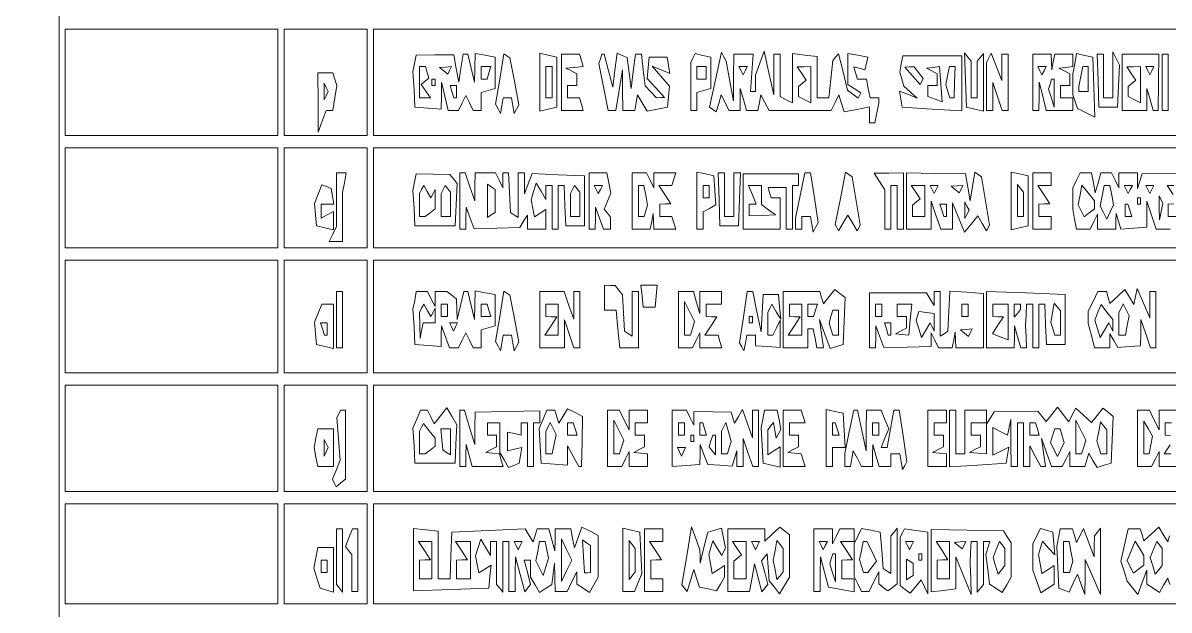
# Paper-space layout 'AN-22-DGE-077' of a CAD drawing. Header units: metres. Extents: x 12 to 191, y -57 to 204.
# Drawn here: x 119.13 to 151.83, y -25.67 to -8.92 of the extents above; entities that cross this region are included whole.
import ezdxf

# ---------------------------------------------------------------- set-up
doc = ezdxf.new("R2010")
doc.units = ezdxf.units.M
doc.layers.add('DGE_CONTORNOS', color=7, linetype='Continuous', lineweight=0)
doc.layers.add('DGE_DATOS', color=7, linetype='Continuous', lineweight=0)

# ---------------------------------------------------------------- blocks, each defined once
blk = doc.blocks.new('LP_REF_DGE_MT_077')
at = {"layer": 'DGE_CONTORNOS'}
for points in [[(191.267, 90.597), (191.267, -2.324), (189.861, -2.324), (188.455, -2.324), (188.452, -2.013), (188.449, -1.701), (188.333, -2.013), (188.216, -2.324), (154.189, -2.324), (120.162, -2.324), (120.162, -29.675), (120.162, -57.026), (74.239, -57.026), (28.315, -57.026), (28.315, 63.246), (28.315, 183.518), (109.791, 183.518), (191.267, 183.518)], [(126.403, -10.61), (126.403, -12.124), (123.371, -12.124), (120.338, -12.124), (120.338, -10.61), (120.338, -9.095), (123.371, -9.095), (126.403, -9.095)], [(128.952, -10.61), (128.952, -12.124), (127.765, -12.124), (126.579, -12.124), (126.579, -10.61), (126.579, -9.095), (127.765, -9.095), (128.952, -9.095)], [(188.279, -10.61), (188.279, -12.124), (158.703, -12.124), (129.128, -12.124), (129.128, -10.61), (129.128, -9.095), (158.703, -9.095), (188.279, -9.095)], [(130.302, -10.075), (130.257, -10.312), (130.286, -10.817), (130.314, -11.322), (130.688, -11.348), (131.061, -11.374), (131.067, -10.992), (131.073, -10.61), (131.168, -11.011), (131.264, -11.412), (131.409, -11.412), (131.553, -11.412), (131.659, -11.198), (131.764, -10.984), (131.87, -11.198), (131.975, -11.412), (132.089, -11.412), (132.204, -11.412), (132.204, -11.157), (132.204, -10.902), (132.402, -10.845), (132.599, -10.788), (132.599, -10.342), (132.599, -9.897), (132.314, -9.841), (132.028, -9.785), (132.022, -10.198), (132.016, -10.61), (131.921, -10.209), (131.825, -9.808), (131.757, -9.808), (131.688, -9.808), (131.626, -10.206), (131.564, -10.604), (131.493, -10.215), (131.422, -9.826), (130.884, -9.832), (130.347, -9.837)], [(132.732, -10.517), (132.615, -11.235), (132.685, -11.368), (132.755, -11.501), (132.794, -11.278), (132.834, -11.055), (132.951, -11.055), (133.068, -11.055), (133.107, -11.278), (133.147, -11.501), (133.213, -11.375), (133.28, -11.249), (133.149, -10.58), (133.017, -9.912), (132.933, -9.855), (132.849, -9.798)], [(133.874, -10.61), (133.874, -11.435), (134.115, -11.379), (134.357, -11.322), (134.357, -10.61), (134.357, -9.897), (134.115, -9.841), (133.874, -9.784)], [(134.489, -10.61), (134.489, -11.412), (134.802, -11.412), (135.115, -11.412), (135.06, -11.233), (135.006, -11.055), (134.835, -11.055), (134.665, -11.055), (134.665, -10.877), (134.665, -10.699), (134.797, -10.699), (134.928, -10.699), (134.928, -10.534), (134.928, -10.369), (134.775, -10.287), (134.621, -10.206), (134.868, -10.185), (135.115, -10.164), (135.06, -9.986), (135.006, -9.808), (134.747, -9.808), (134.489, -9.808)], [(135.602, -9.942), (135.562, -10.075), (135.694, -10.743), (135.826, -11.412), (135.936, -11.412), (136.046, -11.412), (136.137, -10.832), (136.229, -10.253), (136.238, -10.832), (136.247, -11.412), (136.415, -11.412), (136.584, -11.412), (136.621, -11.189), (136.658, -10.966), (136.798, -11.201), (136.938, -11.436), (137.229, -11.379), (137.52, -11.322), (137.548, -11.022), (137.576, -10.722), (137.329, -10.434), (137.082, -10.146), (137.332, -10.252), (137.582, -10.358), (137.544, -10.128), (137.507, -9.897), (137.251, -9.897), (136.996, -9.897), (136.968, -10.197), (136.939, -10.498), (137.186, -10.769), (137.433, -11.041), (137.318, -11.048), (137.202, -11.055), (137.042, -10.882), (136.882, -10.708), (136.827, -10.258), (136.771, -9.808), (136.686, -9.808), (136.602, -9.808), (136.54, -10.298), (136.477, -10.788), (136.424, -10.343), (136.371, -9.899), (136.224, -9.842), (136.077, -9.784), (136.017, -10.268), (135.958, -10.751), (135.836, -10.28), (135.714, -9.808), (135.678, -9.808), (135.642, -9.808)], [(138.243, -9.919), (138.18, -10.046), (138.18, -10.729), (138.18, -11.412), (138.268, -11.412), (138.356, -11.412), (138.356, -11.157), (138.356, -10.902), (138.554, -10.845), (138.752, -10.788), (138.752, -10.342), (138.752, -9.897), (138.529, -9.844), (138.306, -9.792)], [(138.889, -10.539), (138.715, -11.322), (138.81, -11.389), (138.904, -11.455), (138.978, -11.212), (139.052, -10.969), (139.161, -11.19), (139.27, -11.412), (139.429, -11.412), (139.587, -11.412), (139.589, -11.1), (139.592, -10.788), (139.682, -11.1), (139.771, -11.412), (139.935, -11.412), (140.099, -11.412), (140.14, -11.189), (140.18, -10.966), (140.296, -11.189), (140.413, -11.412), (141.301, -11.412), (142.188, -11.412), (142.297, -11.19), (142.407, -10.969), (142.48, -11.211), (142.554, -11.453), (142.916, -11.383), (143.278, -11.313), (143.278, -11.541), (143.278, -11.768), (143.357, -11.768), (143.435, -11.768), (143.489, -11.486), (143.542, -11.204), (143.542, -11.13), (143.542, -11.055), (143.419, -11.055), (143.297, -11.055), (143.246, -10.788), (143.196, -10.521), (143.066, -10.521), (142.937, -10.521), (142.883, -10.343), (142.829, -10.165), (142.987, -10.209), (143.146, -10.253), (143.19, -10.075), (143.234, -9.897), (142.949, -9.841), (142.663, -9.785), (142.663, -10.23), (142.663, -10.675), (142.845, -10.792), (143.028, -10.91), (142.99, -10.987), (142.952, -11.064), (142.804, -10.949), (142.656, -10.834), (142.524, -10.315), (142.392, -9.796), (142.314, -9.893), (142.237, -9.99), (142.179, -10.523), (142.122, -11.055), (141.953, -11.055), (141.784, -11.055), (141.784, -10.466), (141.784, -9.878), (141.432, -9.836), (141.081, -9.794), (141.081, -10.497), (141.081, -11.2), (140.905, -11.107), (140.729, -11.014), (140.729, -10.411), (140.729, -9.808), (140.641, -9.808), (140.554, -9.808), (140.55, -10.387), (140.547, -10.966), (140.412, -10.342), (140.278, -9.719), (140.152, -10.065), (140.026, -10.411), (140.026, -10.644), (140.026, -10.877), (139.954, -10.877), (139.881, -10.877), (139.92, -10.342), (139.958, -9.808), (139.685, -9.808), (139.411, -9.808), (139.404, -10.476), (139.398, -11.144), (139.294, -10.578), (139.191, -10.012), (139.127, -9.883), (139.062, -9.755)], [(146.019, -10.548), (146.047, -11.322), (146.289, -11.379), (146.53, -11.435), (146.53, -10.611), (146.53, -9.787), (146.442, -9.897), (146.354, -10.007), (146.354, -10.531), (146.354, -11.055), (146.267, -11.055), (146.179, -11.055), (146.179, -10.531), (146.179, -10.007), (146.085, -9.89), (145.992, -9.773)], [(146.683, -9.915), (146.618, -10.046), (146.618, -10.729), (146.618, -11.412), (146.706, -11.412), (146.794, -11.412), (146.794, -11.016), (146.794, -10.62), (146.931, -11.016), (147.068, -11.412), (147.15, -11.412), (147.233, -11.412), (147.233, -10.61), (147.233, -9.808), (147.145, -9.808), (147.058, -9.808), (147.058, -10.184), (147.058, -10.56), (146.902, -10.172), (146.747, -9.784)], [(147.936, -10.61), (147.936, -11.412), (148.024, -11.412), (148.112, -11.412), (148.118, -11.011), (148.124, -10.61), (148.22, -11.011), (148.315, -11.412), (148.697, -11.412), (149.079, -11.412), (149.079, -11.233), (149.079, -11.055), (148.903, -11.055), (148.728, -11.055), (148.728, -10.877), (148.728, -10.699), (148.859, -10.699), (148.991, -10.699), (148.991, -10.534), (148.991, -10.369), (148.837, -10.287), (148.684, -10.206), (148.881, -10.185), (149.079, -10.164), (149.079, -9.986), (149.079, -9.808), (148.823, -9.808), (148.566, -9.808), (148.522, -10.031), (148.478, -10.253), (148.471, -10.031), (148.464, -9.808), (148.2, -9.808), (147.936, -9.808)], [(149.134, -10.08), (149.079, -10.372), (149.08, -10.669), (149.082, -10.966), (149.146, -11.161), (149.211, -11.357), (149.458, -11.479), (149.704, -11.602), (149.677, -10.749), (149.65, -9.897), (149.42, -9.843), (149.189, -9.789)], [(149.799, -10.565), (149.826, -11.322), (150.09, -11.322), (150.354, -11.322), (150.382, -10.721), (150.41, -10.119), (150.316, -9.928), (150.222, -9.737), (150.222, -10.396), (150.222, -11.055), (150.09, -11.055), (149.958, -11.055), (149.958, -10.432), (149.958, -9.808), (149.865, -9.808), (149.772, -9.808)], [(150.485, -10.61), (150.485, -11.412), (150.837, -11.412), (151.189, -11.412), (151.191, -11.1), (151.194, -10.788), (151.283, -11.1), (151.373, -11.412), (151.445, -11.412), (151.518, -11.412), (151.526, -10.61), (151.534, -9.808), (151.01, -9.808), (150.485, -9.808)], [(151.628, -10.61), (151.628, -11.412), (151.716, -11.412), (151.804, -11.412), (151.804, -10.61), (151.804, -9.808), (151.716, -9.808), (151.628, -9.808)], [(144.186, -10.089), (144.142, -10.325), (144.202, -10.525), (144.263, -10.724), (144.452, -10.894), (144.641, -11.063), (144.39, -10.962), (144.14, -10.861), (144.178, -11.092), (144.215, -11.322), (145.065, -11.373), (145.915, -11.424), (145.915, -10.638), (145.915, -9.852), (145.073, -9.852), (144.231, -9.852)], [(127.548, -11.189), (127.551, -12.035), (127.668, -11.723), (127.785, -11.412), (127.879, -11.412), (127.973, -11.412), (128.029, -11.057), (128.084, -10.702), (128.029, -10.522), (127.975, -10.342), (127.76, -10.342), (127.545, -10.342)], [(130.661, -10.327), (130.711, -10.49), (130.6, -10.581), (130.49, -10.672), (130.622, -10.861), (130.754, -11.05), (130.6, -11.052), (130.446, -11.055), (130.446, -10.61), (130.446, -10.164), (130.529, -10.164), (130.611, -10.164)], [(131.301, -10.272), (131.248, -10.38), (131.133, -10.286), (131.017, -10.192), (131.186, -10.178), (131.354, -10.164)], [(132.423, -10.342), (132.369, -10.521), (132.286, -10.521), (132.204, -10.521), (132.204, -10.342), (132.204, -10.164), (132.341, -10.164), (132.478, -10.164)], [(134.225, -10.61), (134.225, -11.055), (134.137, -11.055), (134.049, -11.055), (134.049, -10.61), (134.049, -10.164), (134.137, -10.164), (134.225, -10.164)], [(138.62, -10.342), (138.62, -10.521), (138.488, -10.521), (138.356, -10.521), (138.356, -10.342), (138.356, -10.164), (138.488, -10.164), (138.62, -10.164)], [(139.733, -10.283), (139.675, -10.402), (139.616, -10.283), (139.557, -10.164), (139.675, -10.164), (139.792, -10.164)], [(141.608, -10.682), (141.608, -11.2), (141.432, -11.107), (141.257, -11.014), (141.257, -10.871), (141.257, -10.729), (141.367, -10.638), (141.476, -10.548), (141.345, -10.359), (141.213, -10.17), (141.41, -10.167), (141.608, -10.164)], [(144.682, -10.336), (144.811, -10.501), (144.77, -10.585), (144.728, -10.67), (144.509, -10.423), (144.289, -10.177), (144.421, -10.173), (144.553, -10.17)], [(145.316, -10.667), (145.353, -11.17), (145.15, -11.092), (144.948, -11.014), (144.948, -10.856), (144.948, -10.699), (145.08, -10.699), (145.212, -10.699), (145.212, -10.534), (145.212, -10.369), (145.058, -10.287), (144.904, -10.206), (145.092, -10.185), (145.28, -10.164)], [(145.708, -10.61), (145.695, -11.055), (145.635, -11.055), (145.574, -11.055), (145.517, -10.869), (145.46, -10.682), (145.509, -10.423), (145.558, -10.164), (145.639, -10.164), (145.721, -10.164)], [(148.259, -10.283), (148.2, -10.402), (148.142, -10.283), (148.083, -10.164), (148.2, -10.164), (148.317, -10.164)], [(149.519, -10.521), (149.519, -10.877), (149.387, -10.877), (149.255, -10.877), (149.255, -10.803), (149.255, -10.728), (149.308, -10.446), (149.362, -10.164), (149.44, -10.164), (149.519, -10.164)], [(151.013, -10.682), (151.013, -11.2), (150.837, -11.107), (150.661, -11.014), (150.661, -10.871), (150.661, -10.729), (150.771, -10.638), (150.881, -10.548), (150.749, -10.359), (150.617, -10.17), (150.815, -10.167), (151.013, -10.164)], [(151.335, -10.283), (151.276, -10.402), (151.218, -10.283), (151.159, -10.164), (151.276, -10.164), (151.394, -10.164)], [(127.78, -10.996), (127.721, -11.115), (127.721, -10.877), (127.721, -10.639), (127.78, -10.758), (127.838, -10.877)], [(130.885, -10.61), (130.885, -10.699), (130.841, -10.699), (130.797, -10.699), (130.797, -10.61), (130.797, -10.521), (130.841, -10.521), (130.885, -10.521)], [(131.501, -10.877), (131.501, -11.055), (131.462, -11.055), (131.423, -11.055), (131.369, -10.877), (131.314, -10.699), (131.408, -10.699), (131.501, -10.699)], [(148.55, -10.922), (148.549, -11.322), (148.468, -11.064), (148.388, -10.805), (148.431, -10.663), (148.474, -10.521), (148.513, -10.521), (148.552, -10.521)], [(126.403, -13.906), (126.403, -15.332), (123.371, -15.332), (120.338, -15.332), (120.338, -13.906), (120.338, -12.481), (123.371, -12.481), (126.403, -12.481)], [(128.952, -13.906), (128.952, -15.332), (127.765, -15.332), (126.579, -15.332), (126.579, -13.906), (126.579, -12.481), (127.765, -12.481), (128.952, -12.481)], [(188.279, -13.906), (188.279, -15.332), (158.703, -15.332), (129.128, -15.332), (129.128, -13.906), (129.128, -12.481), (158.703, -12.481), (188.279, -12.481)], [(128.073, -13.96), (128.073, -14.726), (127.967, -14.94), (127.862, -15.153), (128.055, -15.153), (128.249, -15.153), (128.249, -14.455), (128.249, -13.757), (128.302, -13.475), (128.355, -13.193), (128.214, -13.193), (128.073, -13.193)], [(130.302, -13.46), (130.257, -13.698), (130.286, -14.203), (130.314, -14.708), (130.885, -14.708), (131.457, -14.708), (131.485, -14.103), (131.514, -13.498), (131.411, -13.369), (131.308, -13.24), (130.827, -13.231), (130.347, -13.222)], [(131.589, -13.995), (131.589, -14.797), (131.676, -14.797), (131.764, -14.797), (131.767, -14.485), (131.77, -14.173), (131.885, -14.482), (132.001, -14.79), (132.652, -14.771), (133.302, -14.751), (133.412, -14.574), (133.522, -14.397), (133.522, -14.597), (133.522, -14.797), (133.786, -14.797), (134.049, -14.797), (134.049, -14.518), (134.049, -14.238), (133.884, -14.345), (133.719, -14.451), (133.673, -14.207), (133.626, -13.963), (133.699, -13.723), (133.772, -13.484), (133.911, -13.717), (134.049, -13.95), (134.049, -13.75), (134.049, -13.55), (134.137, -13.55), (134.225, -13.55), (134.225, -14.173), (134.225, -14.797), (134.313, -14.797), (134.401, -14.797), (134.401, -14.173), (134.401, -13.55), (134.483, -13.55), (134.566, -13.55), (134.593, -14.129), (134.621, -14.708), (134.884, -14.708), (135.148, -14.708), (135.148, -13.995), (135.148, -13.282), (134.401, -13.248), (133.654, -13.213), (133.544, -13.505), (133.434, -13.796), (133.434, -13.495), (133.434, -13.193), (133.346, -13.193), (133.258, -13.193), (133.258, -13.832), (133.258, -14.47), (133.149, -14.397), (133.039, -14.324), (133.011, -13.759), (132.984, -13.193), (132.901, -13.193), (132.819, -13.193), (132.819, -13.407), (132.819, -13.621), (132.714, -13.407), (132.608, -13.193), (132.318, -13.193), (132.028, -13.193), (132.023, -13.594), (132.019, -13.995), (131.881, -13.594), (131.743, -13.193), (131.666, -13.193), (131.589, -13.193)], [(135.28, -13.995), (135.28, -14.797), (135.368, -14.797), (135.456, -14.797), (135.459, -14.485), (135.461, -14.173), (135.578, -14.485), (135.695, -14.797), (135.795, -14.797), (135.895, -14.797), (135.895, -14.629), (135.895, -14.462), (135.803, -14.346), (135.711, -14.231), (135.805, -14.002), (135.898, -13.773), (135.843, -13.483), (135.789, -13.193), (135.534, -13.193), (135.28, -13.193)], [(136.51, -13.995), (136.51, -14.797), (136.767, -14.797), (137.023, -14.797), (137.068, -14.574), (137.112, -14.352), (137.119, -14.574), (137.126, -14.797), (137.439, -14.797), (137.751, -14.797), (137.697, -14.619), (137.643, -14.441), (137.472, -14.441), (137.302, -14.441), (137.302, -14.262), (137.302, -14.084), (137.455, -14.079), (137.609, -14.073), (137.439, -13.811), (137.268, -13.55), (137.455, -13.55), (137.643, -13.55), (137.697, -13.372), (137.751, -13.193), (137.439, -13.193), (137.126, -13.193), (137.126, -13.407), (137.126, -13.621), (137.02, -13.407), (136.915, -13.193), (136.713, -13.193), (136.51, -13.193)], [(138.356, -13.983), (138.356, -14.797), (138.444, -14.797), (138.532, -14.797), (138.532, -14.551), (138.532, -14.304), (138.715, -14.207), (138.897, -14.11), (138.869, -13.696), (138.84, -13.282), (138.598, -13.226), (138.356, -13.17)], [(138.988, -13.951), (139.015, -14.708), (139.279, -14.708), (139.543, -14.708), (139.57, -13.951), (139.597, -13.193), (139.504, -13.193), (139.411, -13.193), (139.411, -13.817), (139.411, -14.441), (139.279, -14.441), (139.147, -14.441), (139.147, -13.817), (139.147, -13.193), (139.054, -13.193), (138.961, -13.193)], [(139.675, -14.011), (139.675, -14.797), (140.202, -14.797), (140.729, -14.797), (140.729, -14.352), (140.729, -13.906), (140.603, -13.906), (140.476, -13.906), (140.431, -13.758), (140.385, -13.609), (140.645, -13.609), (140.905, -13.609), (140.905, -14.203), (140.905, -14.797), (140.993, -14.797), (141.081, -14.797), (141.081, -14.173), (141.081, -13.55), (141.169, -13.55), (141.257, -13.55), (141.257, -13.387), (141.257, -13.224), (140.466, -13.224), (139.675, -13.224)], [(141.302, -13.839), (141.169, -14.484), (141.169, -14.641), (141.169, -14.797), (141.257, -14.797), (141.345, -14.797), (141.345, -14.619), (141.345, -14.441), (141.469, -14.441), (141.594, -14.441), (141.633, -14.663), (141.672, -14.886), (141.742, -14.754), (141.812, -14.621), (141.707, -13.907), (141.601, -13.193), (141.518, -13.193), (141.435, -13.193)], [(142.451, -13.921), (142.304, -14.663), (142.35, -14.756), (142.395, -14.848), (142.529, -14.622), (142.663, -14.397), (142.797, -14.622), (142.931, -14.848), (142.973, -14.762), (143.015, -14.677), (142.898, -13.99), (142.781, -13.303), (142.689, -13.241), (142.597, -13.179)], [(143.564, -13.441), (143.718, -13.678), (143.718, -14.238), (143.718, -14.797), (143.806, -14.797), (143.893, -14.797), (143.893, -14.173), (143.893, -13.55), (143.981, -13.55), (144.069, -13.55), (144.069, -14.173), (144.069, -14.797), (144.157, -14.797), (144.245, -14.797), (144.245, -13.995), (144.245, -13.193), (143.828, -13.199), (143.41, -13.205)], [(144.333, -13.996), (144.333, -14.797), (144.684, -14.797), (145.036, -14.797), (145.036, -14.401), (145.036, -14.005), (145.173, -14.401), (145.31, -14.797), (145.48, -14.797), (145.651, -14.797), (145.651, -14.421), (145.651, -14.045), (145.821, -14.465), (145.991, -14.886), (146.18, -14.653), (146.368, -14.42), (146.495, -14.634), (146.622, -14.848), (146.665, -14.762), (146.707, -14.677), (146.589, -13.99), (146.472, -13.303), (146.377, -13.238), (146.281, -13.174), (146.218, -13.582), (146.154, -13.989), (146.084, -13.606), (146.014, -13.223), (145.173, -13.209), (144.333, -13.196)], [(147.321, -13.995), (147.321, -14.821), (147.563, -14.764), (147.805, -14.708), (147.805, -13.995), (147.805, -13.282), (147.563, -13.226), (147.321, -13.17)], [(147.936, -13.995), (147.936, -14.797), (148.2, -14.797), (148.464, -14.797), (148.464, -14.619), (148.464, -14.441), (148.288, -14.441), (148.112, -14.441), (148.112, -14.262), (148.112, -14.084), (148.266, -14.079), (148.42, -14.073), (148.249, -13.811), (148.079, -13.55), (148.271, -13.55), (148.464, -13.55), (148.464, -13.372), (148.464, -13.193), (148.2, -13.193), (147.936, -13.193)], [(127.552, -13.801), (127.443, -14.067), (127.473, -14.388), (127.503, -14.708), (127.744, -14.764), (127.985, -14.821), (127.985, -14.558), (127.985, -14.296), (127.809, -14.389), (127.633, -14.482), (127.633, -14.283), (127.633, -14.084), (127.816, -14.084), (128, -14.084), (127.963, -13.862), (127.926, -13.639), (127.794, -13.587), (127.661, -13.534)], [(130.828, -13.786), (130.885, -13.669), (130.885, -13.946), (130.885, -14.224), (130.746, -14.332), (130.607, -14.441), (130.527, -14.441), (130.446, -14.441), (130.446, -14.114), (130.446, -13.787), (130.504, -13.67), (130.562, -13.553), (130.666, -13.728), (130.77, -13.903)], [(131.325, -14.095), (131.325, -14.441), (131.193, -14.441), (131.061, -14.441), (131.061, -14.114), (131.061, -13.787), (131.117, -13.673), (131.174, -13.559), (131.249, -13.654), (131.325, -13.749)], [(132.599, -13.995), (132.599, -14.322), (132.489, -14.396), (132.38, -14.47), (132.38, -13.995), (132.38, -13.52), (132.489, -13.594), (132.599, -13.669)], [(135.016, -14.095), (135.016, -14.441), (134.884, -14.441), (134.753, -14.441), (134.753, -14.114), (134.753, -13.787), (134.809, -13.673), (134.865, -13.559), (134.941, -13.654), (135.016, -13.749)], [(135.602, -13.669), (135.544, -13.787), (135.485, -13.669), (135.426, -13.55), (135.544, -13.55), (135.661, -13.55)], [(136.897, -13.833), (136.951, -14.116), (136.901, -14.279), (136.852, -14.441), (136.769, -14.441), (136.686, -14.441), (136.686, -13.995), (136.686, -13.55), (136.765, -13.55), (136.843, -13.55)], [(138.708, -13.728), (138.708, -13.906), (138.62, -13.906), (138.532, -13.906), (138.532, -13.728), (138.532, -13.55), (138.62, -13.55), (138.708, -13.55)], [(140.202, -13.823), (140.202, -14.096), (140.4, -14.245), (140.597, -14.395), (140.224, -14.407), (139.85, -14.418), (139.85, -14.251), (139.85, -14.084), (139.949, -14.084), (140.048, -14.084), (139.938, -13.817), (139.829, -13.55), (140.015, -13.55), (140.202, -13.55)], [(144.86, -13.995), (144.86, -14.441), (144.684, -14.441), (144.509, -14.441), (144.509, -14.277), (144.509, -14.114), (144.619, -14.024), (144.728, -13.933), (144.597, -13.744), (144.465, -13.555), (144.662, -13.552), (144.86, -13.55)], [(145.183, -13.669), (145.124, -13.787), (145.065, -13.669), (145.007, -13.55), (145.124, -13.55), (145.241, -13.55)], [(145.891, -13.657), (145.838, -13.765), (145.723, -13.671), (145.607, -13.578), (145.776, -13.564), (145.944, -13.55)], [(147.673, -14.095), (147.673, -14.441), (147.585, -14.441), (147.497, -14.441), (147.497, -13.985), (147.497, -13.529), (147.585, -13.639), (147.673, -13.749)], [(149.694, -14.108), (149.694, -14.224), (149.548, -14.338), (149.401, -14.452), (149.316, -14.28), (149.232, -14.108), (149.285, -13.825), (149.339, -13.542), (149.517, -13.767), (149.694, -13.992)], [(150.192, -13.829), (150.245, -14.108), (150.145, -14.31), (150.046, -14.512), (149.955, -14.328), (149.864, -14.144), (149.921, -13.847), (149.977, -13.55), (150.058, -13.55), (150.139, -13.55)], [(150.72, -13.669), (150.661, -13.787), (150.603, -13.669), (150.544, -13.55), (150.661, -13.55), (150.778, -13.55)], [(151.335, -13.669), (151.276, -13.787), (151.218, -13.669), (151.159, -13.55), (151.276, -13.55), (151.394, -13.55)], [(146.061, -14.381), (146.003, -14.5), (146.003, -14.262), (146.003, -14.025), (146.061, -14.144), (146.12, -14.262)], [(151.013, -13.995), (151.013, -14.084), (150.969, -14.084), (150.925, -14.084), (150.925, -13.995), (150.925, -13.906), (150.969, -13.906), (151.013, -13.906)], [(151.6, -14.296), (151.554, -14.53), (151.547, -14.188), (151.54, -13.847), (151.593, -13.954), (151.646, -14.062)], [(145.476, -14.262), (145.476, -14.441), (145.437, -14.441), (145.398, -14.441), (145.344, -14.262), (145.289, -14.084), (145.382, -14.084), (145.476, -14.084)], [(150.705, -14.262), (150.759, -14.441), (150.666, -14.441), (150.573, -14.441), (150.573, -14.262), (150.573, -14.084), (150.612, -14.084), (150.651, -14.084)], [(126.403, -17.292), (126.403, -18.895), (123.371, -18.895), (120.338, -18.895), (120.338, -17.292), (120.338, -15.688), (123.371, -15.688), (126.403, -15.688)], [(128.952, -17.292), (128.952, -18.895), (127.765, -18.895), (126.579, -18.895), (126.579, -17.292), (126.579, -15.688), (127.765, -15.688), (128.952, -15.688)], [(188.279, -17.292), (188.279, -18.895), (158.703, -18.895), (129.128, -18.895), (129.128, -17.292), (129.128, -15.688), (158.703, -15.688), (188.279, -15.688)], [(128.073, -17.381), (128.073, -18.182), (128.161, -18.182), (128.249, -18.182), (128.249, -17.381), (128.249, -16.579), (128.161, -16.579), (128.073, -16.579)], [(130.305, -16.831), (130.257, -17.083), (130.286, -17.588), (130.314, -18.093), (130.688, -18.119), (131.061, -18.145), (131.064, -17.852), (131.067, -17.559), (131.184, -17.871), (131.3, -18.182), (131.427, -18.182), (131.553, -18.182), (131.659, -17.969), (131.764, -17.755), (131.87, -17.969), (131.975, -18.182), (132.089, -18.182), (132.204, -18.182), (132.204, -17.928), (132.204, -17.673), (132.402, -17.616), (132.599, -17.559), (132.599, -17.113), (132.599, -16.668), (132.314, -16.612), (132.028, -16.556), (132.022, -16.968), (132.016, -17.381), (131.921, -16.98), (131.825, -16.579), (131.764, -16.579), (131.703, -16.579), (131.608, -16.98), (131.513, -17.381), (131.507, -17.088), (131.501, -16.795), (131.362, -16.687), (131.223, -16.579), (131.054, -16.579), (130.885, -16.579), (130.885, -16.793), (130.885, -17.006), (130.78, -16.793), (130.674, -16.579), (130.513, -16.579), (130.352, -16.579)], [(132.732, -17.288), (132.615, -18.006), (132.685, -18.139), (132.755, -18.272), (132.794, -18.049), (132.834, -17.826), (132.951, -17.826), (133.068, -17.826), (133.107, -18.049), (133.147, -18.272), (133.213, -18.146), (133.28, -18.019), (133.149, -17.351), (133.017, -16.683), (132.933, -16.626), (132.849, -16.569)], [(133.874, -17.381), (133.874, -18.182), (134.225, -18.182), (134.577, -18.182), (134.577, -17.786), (134.577, -17.39), (134.714, -17.786), (134.85, -18.182), (134.933, -18.182), (135.016, -18.182), (135.016, -17.381), (135.016, -16.579), (134.928, -16.579), (134.841, -16.579), (134.841, -16.975), (134.841, -17.371), (134.704, -16.975), (134.567, -16.579), (134.22, -16.579), (133.874, -16.579)], [(135.719, -16.757), (135.719, -17.113), (135.884, -17.113), (136.049, -17.113), (136.102, -17.648), (136.155, -18.182), (136.42, -18.182), (136.686, -18.182), (136.686, -17.381), (136.686, -16.579), (136.598, -16.579), (136.51, -16.579), (136.51, -17.217), (136.51, -17.856), (136.401, -17.783), (136.291, -17.71), (136.261, -17.189), (136.231, -16.669), (136.129, -16.538), (136.027, -16.406), (135.873, -16.403), (135.719, -16.401)], [(136.791, -16.712), (136.821, -17.024), (136.994, -17.024), (137.167, -17.024), (137.197, -16.712), (137.227, -16.401), (136.994, -16.401), (136.761, -16.401)], [(137.829, -17.381), (137.829, -18.182), (138.031, -18.182), (138.233, -18.182), (138.339, -17.969), (138.444, -17.755), (138.444, -17.969), (138.444, -18.182), (138.757, -18.182), (139.07, -18.182), (139.015, -18.004), (138.961, -17.826), (138.774, -17.826), (138.586, -17.826), (138.757, -17.564), (138.928, -17.303), (138.774, -17.297), (138.62, -17.292), (138.62, -17.113), (138.62, -16.935), (138.84, -16.935), (139.059, -16.935), (139.059, -16.757), (139.059, -16.579), (138.752, -16.579), (138.444, -16.579), (138.441, -16.891), (138.439, -17.202), (138.349, -16.891), (138.26, -16.579), (138.044, -16.579), (137.829, -16.579)], [(139.682, -17.309), (139.575, -18.039), (139.637, -18.155), (139.699, -18.272), (139.738, -18.049), (139.777, -17.826), (139.902, -17.826), (140.026, -17.826), (140.026, -17.975), (140.026, -18.124), (140.378, -18.152), (140.729, -18.18), (140.729, -17.789), (140.729, -17.398), (140.624, -17.612), (140.518, -17.826), (140.448, -17.826), (140.378, -17.826), (140.378, -17.499), (140.378, -17.173), (140.436, -17.056), (140.493, -16.938), (140.621, -17.154), (140.75, -17.369), (140.716, -17.019), (140.683, -16.668), (140.464, -16.668), (140.246, -16.668), (140.216, -17.201), (140.186, -17.733), (140.066, -17.156), (139.947, -16.579), (139.869, -16.579), (139.79, -16.579)], [(140.817, -17.381), (140.817, -18.182), (141.169, -18.182), (141.52, -18.182), (141.52, -17.915), (141.52, -17.648), (141.599, -17.648), (141.677, -17.648), (141.728, -17.915), (141.779, -18.182), (141.875, -18.182), (141.972, -18.182), (141.914, -17.782), (141.856, -17.381), (142.004, -17.792), (142.153, -18.203), (142.342, -18.148), (142.531, -18.093), (142.558, -17.424), (142.586, -16.754), (142.437, -16.638), (142.288, -16.523), (142.128, -16.725), (141.968, -16.928), (141.915, -16.753), (141.862, -16.579), (141.339, -16.579), (140.817, -16.579)], [(143.278, -17.399), (143.278, -18.182), (143.366, -18.182), (143.454, -18.182), (143.457, -17.871), (143.46, -17.559), (143.575, -17.868), (143.691, -18.177), (144.364, -18.163), (145.036, -18.149), (145.036, -17.952), (145.036, -17.755), (145.142, -17.969), (145.247, -18.182), (145.442, -18.182), (145.637, -18.182), (145.681, -17.96), (145.725, -17.737), (145.732, -17.96), (145.739, -18.182), (146.135, -18.182), (146.53, -18.182), (146.53, -17.408), (146.53, -16.634), (146.053, -16.602), (145.575, -16.571), (145.547, -17.14), (145.519, -17.71), (145.41, -17.783), (145.3, -17.856), (145.3, -17.217), (145.3, -16.579), (145.212, -16.579), (145.124, -16.579), (145.124, -16.779), (145.124, -16.979), (145.014, -16.797), (144.904, -16.616), (144.091, -16.616), (143.278, -16.615)], [(146.618, -17.378), (146.618, -18.182), (147.014, -18.182), (147.409, -18.182), (147.412, -17.871), (147.414, -17.559), (147.504, -17.871), (147.594, -18.182), (147.676, -18.182), (147.759, -18.182), (147.746, -17.871), (147.733, -17.559), (147.747, -17.247), (147.761, -16.935), (147.849, -16.935), (147.936, -16.935), (147.936, -17.559), (147.936, -18.182), (148.024, -18.182), (148.112, -18.182), (148.112, -17.559), (148.112, -16.935), (148.195, -16.935), (148.277, -16.935), (148.304, -17.514), (148.332, -18.093), (148.596, -18.093), (148.859, -18.093), (148.859, -17.381), (148.859, -16.668), (147.739, -16.621), (146.618, -16.574)], [(149.657, -16.859), (149.519, -17.139), (149.519, -17.316), (149.519, -17.493), (149.61, -17.838), (149.701, -18.182), (149.917, -18.182), (150.134, -18.182), (150.134, -17.982), (150.134, -17.782), (150.25, -17.978), (150.366, -18.174), (150.69, -18.149), (151.013, -18.125), (151.017, -17.753), (151.022, -17.381), (151.16, -17.782), (151.298, -18.182), (151.375, -18.182), (151.452, -18.182), (151.452, -17.381), (151.452, -16.579), (151.364, -16.579), (151.276, -16.579), (151.276, -16.955), (151.276, -17.331), (151.095, -16.91), (150.914, -16.49), (150.867, -16.72), (150.82, -16.95), (150.694, -16.738), (150.568, -16.526), (150.354, -16.724), (150.14, -16.922), (150.088, -16.75), (150.036, -16.579), (149.915, -16.579), (149.795, -16.579)], [(127.549, -17.194), (127.443, -17.453), (127.473, -17.773), (127.503, -18.093), (127.744, -18.15), (127.985, -18.206), (127.985, -17.571), (127.985, -16.935), (127.82, -16.935), (127.655, -16.935)], [(130.828, -17.171), (130.885, -17.054), (130.885, -17.262), (130.885, -17.47), (130.717, -17.47), (130.548, -17.47), (130.504, -17.692), (130.46, -17.915), (130.453, -17.544), (130.446, -17.173), (130.504, -17.056), (130.562, -16.938), (130.666, -17.113), (130.77, -17.288)], [(131.237, -17.113), (131.237, -17.292), (131.149, -17.292), (131.061, -17.292), (131.061, -17.113), (131.061, -16.935), (131.149, -16.935), (131.237, -16.935)], [(132.423, -17.113), (132.478, -17.292), (132.341, -17.292), (132.204, -17.292), (132.204, -17.113), (132.204, -16.935), (132.286, -16.935), (132.369, -16.935)], [(134.401, -17.381), (134.401, -17.826), (134.208, -17.826), (134.016, -17.826), (134.187, -17.564), (134.357, -17.303), (134.203, -17.297), (134.049, -17.292), (134.049, -17.113), (134.049, -16.935), (134.225, -16.935), (134.401, -16.935)], [(138.23, -17.631), (138.17, -17.826), (138.087, -17.826), (138.005, -17.826), (138.005, -17.342), (138.005, -16.859), (138.147, -17.147), (138.289, -17.436)], [(141.345, -17.381), (141.345, -17.826), (141.152, -17.826), (140.959, -17.826), (141.13, -17.564), (141.301, -17.303), (141.147, -17.297), (140.993, -17.292), (140.993, -17.113), (140.993, -16.935), (141.169, -16.935), (141.345, -16.935)], [(141.74, -17.113), (141.686, -17.292), (141.603, -17.292), (141.52, -17.292), (141.52, -17.113), (141.52, -16.935), (141.657, -16.935), (141.794, -16.935)], [(143.63, -17.113), (143.63, -17.292), (143.542, -17.292), (143.454, -17.292), (143.454, -17.113), (143.454, -16.935), (143.542, -16.935), (143.63, -16.935)], [(144.442, -17.381), (144.4, -17.826), (144.213, -17.805), (144.025, -17.785), (144.179, -17.703), (144.333, -17.622), (144.333, -17.457), (144.333, -17.292), (144.201, -17.292), (144.069, -17.292), (144.069, -17.113), (144.069, -16.935), (144.277, -16.935), (144.484, -16.935)], [(146.091, -17.113), (146.091, -17.292), (146.003, -17.292), (145.915, -17.292), (145.915, -17.113), (145.915, -16.935), (146.003, -16.935), (146.091, -16.935)], [(147.233, -17.445), (147.233, -17.955), (147.011, -17.869), (146.789, -17.783), (146.945, -17.543), (147.102, -17.303), (146.948, -17.297), (146.794, -17.292), (146.794, -17.113), (146.794, -16.935), (147.014, -16.935), (147.233, -16.935)], [(147.585, -17.014), (147.585, -17.092), (147.497, -17.202), (147.409, -17.313), (147.409, -17.124), (147.409, -16.935), (147.497, -16.935), (147.585, -16.935)], [(148.728, -17.48), (148.728, -17.826), (148.645, -17.826), (148.562, -17.826), (148.505, -17.639), (148.448, -17.453), (148.499, -17.183), (148.55, -16.913), (148.639, -17.023), (148.728, -17.134)], [(150.222, -17.542), (150.222, -17.707), (150.164, -17.59), (150.106, -17.473), (149.981, -17.683), (149.857, -17.892), (149.781, -17.642), (149.704, -17.393), (149.795, -17.172), (149.885, -16.951), (150.053, -17.164), (150.222, -17.377)], [(150.632, -17.547), (150.579, -17.826), (150.488, -17.826), (150.397, -17.826), (150.397, -17.499), (150.397, -17.173), (150.458, -17.051), (150.518, -16.929), (150.601, -17.098), (150.684, -17.268)], [(139.938, -17.381), (139.938, -17.47), (139.894, -17.47), (139.85, -17.47), (139.85, -17.381), (139.85, -17.292), (139.894, -17.292), (139.938, -17.292)], [(142.399, -17.47), (142.399, -17.826), (142.317, -17.826), (142.234, -17.826), (142.18, -17.648), (142.125, -17.47), (142.18, -17.292), (142.234, -17.113), (142.317, -17.113), (142.399, -17.113)], [(145.124, -17.455), (145.124, -17.707), (145.066, -17.59), (145.008, -17.473), (144.884, -17.683), (144.759, -17.892), (144.684, -17.645), (144.608, -17.398), (144.646, -17.274), (144.683, -17.151), (144.904, -17.177), (145.124, -17.202)], [(127.809, -17.648), (127.809, -17.826), (127.77, -17.826), (127.732, -17.826), (127.677, -17.648), (127.623, -17.47), (127.716, -17.47), (127.809, -17.47)], [(131.471, -17.589), (131.413, -17.707), (131.354, -17.589), (131.296, -17.47), (131.413, -17.47), (131.53, -17.47)], [(143.893, -17.648), (143.893, -17.826), (143.855, -17.826), (143.816, -17.826), (143.762, -17.648), (143.707, -17.47), (143.8, -17.47), (143.893, -17.47)], [(146.155, -17.756), (146.102, -17.863), (145.986, -17.77), (145.871, -17.676), (146.039, -17.662), (146.208, -17.648)], [(126.403, -20.766), (126.403, -22.281), (123.371, -22.281), (120.338, -22.281), (120.338, -20.766), (120.338, -19.252), (123.371, -19.252), (126.403, -19.252)], [(128.952, -20.766), (128.952, -22.281), (127.765, -22.281), (126.579, -22.281), (126.579, -20.766), (126.579, -19.252), (127.765, -19.252), (128.952, -19.252)], [(188.279, -20.766), (188.279, -22.281), (158.703, -22.281), (129.128, -22.281), (129.128, -20.766), (129.128, -19.252), (158.703, -19.252), (188.279, -19.252)], [(130.362, -20.221), (130.257, -20.477), (130.286, -20.978), (130.314, -21.479), (130.885, -21.479), (131.457, -21.479), (131.483, -20.929), (131.51, -20.379), (131.366, -20.138), (131.223, -19.897), (131.044, -20.123), (130.865, -20.35), (130.77, -20.157), (130.674, -19.964), (130.571, -19.964), (130.467, -19.964)], [(133.966, -20.221), (133.861, -20.477), (133.889, -20.978), (133.918, -21.479), (134.291, -21.505), (134.665, -21.53), (134.665, -21.254), (134.665, -20.978), (134.825, -21.273), (134.986, -21.568), (135.027, -21.568), (135.067, -21.568), (135.081, -20.856), (135.095, -20.144), (134.879, -20.034), (134.662, -19.924), (134.54, -20.131), (134.417, -20.338), (134.36, -20.151), (134.303, -19.964), (134.187, -19.964), (134.071, -19.964)], [(142.048, -20.754), (142.048, -21.568), (142.136, -21.568), (142.223, -21.568), (142.223, -21.301), (142.223, -21.033), (142.405, -21.033), (142.587, -21.033), (142.559, -20.543), (142.531, -20.053), (142.289, -19.997), (142.048, -19.941)], [(145.563, -20.772), (145.563, -21.58), (146.369, -21.529), (147.175, -21.479), (147.213, -21.248), (147.251, -21.018), (147.022, -21.134), (146.794, -21.25), (146.794, -20.855), (146.794, -20.46), (147.006, -20.568), (147.219, -20.676), (147.263, -20.454), (147.307, -20.232), (147.314, -20.9), (147.321, -21.568), (147.409, -21.568), (147.497, -21.568), (147.497, -20.944), (147.497, -20.321), (147.585, -20.321), (147.673, -20.321), (147.673, -20.944), (147.673, -21.568), (147.761, -21.568), (147.849, -21.568), (147.849, -21.273), (147.849, -20.978), (148.009, -21.273), (148.17, -21.568), (148.235, -21.568), (148.3, -21.568), (148.242, -21.167), (148.184, -20.766), (148.329, -21.167), (148.474, -21.568), (148.627, -21.568), (148.78, -21.568), (148.886, -21.354), (148.991, -21.14), (148.991, -21.354), (148.991, -21.568), (149.206, -21.568), (149.42, -21.568), (149.477, -21.381), (149.534, -21.194), (149.653, -21.395), (149.773, -21.595), (149.975, -21.537), (150.178, -21.479), (150.205, -20.809), (150.232, -20.14), (150.084, -20.024), (149.935, -19.908), (149.773, -20.113), (149.611, -20.317), (149.387, -20.11), (149.162, -19.903), (149.065, -20.099), (148.969, -20.295), (148.804, -20.087), (148.64, -19.879), (148.478, -20.083), (148.316, -20.288), (148.197, -20.139), (148.079, -19.99), (147.458, -19.999), (146.838, -20.007), (146.728, -20.186), (146.618, -20.364), (146.618, -20.788), (146.618, -21.212), (146.376, -21.191), (146.135, -21.17), (146.289, -21.089), (146.442, -21.007), (146.442, -20.842), (146.442, -20.677), (146.31, -20.677), (146.179, -20.677), (146.179, -20.499), (146.179, -20.321), (146.398, -20.321), (146.618, -20.321), (146.618, -20.142), (146.618, -19.964), (146.31, -19.964), (146.003, -19.964), (146.003, -20.588), (146.003, -21.212), (145.871, -21.212), (145.739, -21.212), (145.739, -20.588), (145.739, -19.964), (145.651, -19.964), (145.563, -19.964)], [(128.138, -20.069), (128.086, -20.174), (128.135, -20.78), (128.183, -21.387), (128.072, -21.66), (127.96, -21.933), (128.013, -22.04), (128.065, -22.146), (128.201, -22.041), (128.336, -21.935), (128.336, -20.95), (128.336, -19.964), (128.263, -19.964), (128.19, -19.964)], [(131.589, -20.766), (131.589, -21.568), (131.676, -21.568), (131.764, -21.568), (131.767, -21.256), (131.77, -20.944), (131.859, -21.256), (131.949, -21.568), (132.389, -21.568), (132.829, -21.568), (132.775, -21.39), (132.721, -21.212), (132.528, -21.191), (132.336, -21.17), (132.489, -21.089), (132.643, -21.007), (132.643, -20.842), (132.643, -20.677), (132.511, -20.677), (132.38, -20.677), (132.38, -20.499), (132.38, -20.321), (132.555, -20.321), (132.731, -20.321), (132.731, -20.744), (132.731, -21.168), (132.859, -21.383), (132.986, -21.597), (133.137, -21.538), (133.288, -21.479), (133.325, -21.256), (133.361, -21.032), (133.156, -21.077), (132.951, -21.122), (132.951, -20.855), (132.951, -20.588), (133.149, -20.63), (133.346, -20.673), (133.346, -20.497), (133.346, -20.321), (133.434, -20.321), (133.522, -20.321), (133.522, -20.944), (133.522, -21.568), (133.61, -21.568), (133.698, -21.568), (133.698, -20.944), (133.698, -20.321), (133.786, -20.321), (133.874, -20.321), (133.874, -20.153), (133.874, -19.985), (132.951, -20.002), (132.028, -20.018), (132.026, -20.481), (132.023, -20.944), (131.873, -20.454), (131.724, -19.964), (131.656, -19.964), (131.589, -19.964)], [(135.807, -20.766), (135.807, -21.568), (136.009, -21.568), (136.212, -21.568), (136.317, -21.354), (136.423, -21.14), (136.423, -21.354), (136.423, -21.568), (136.686, -21.568), (136.95, -21.568), (136.95, -21.39), (136.95, -21.212), (136.752, -21.191), (136.554, -21.17), (136.708, -21.089), (136.862, -21.007), (136.862, -20.842), (136.862, -20.677), (136.73, -20.677), (136.598, -20.677), (136.598, -20.499), (136.598, -20.321), (136.774, -20.321), (136.95, -20.321), (136.95, -20.142), (136.95, -19.964), (136.686, -19.964), (136.423, -19.964), (136.423, -20.244), (136.423, -20.524), (136.284, -20.244), (136.146, -19.964), (135.977, -19.964), (135.807, -19.964)], [(136.208, -21.016), (136.149, -21.212), (136.066, -21.212), (135.983, -21.212), (135.983, -20.728), (135.983, -20.244), (136.125, -20.533), (136.268, -20.821)], [(137.653, -20.768), (137.653, -21.571), (138.049, -21.54), (138.444, -21.51), (138.447, -21.227), (138.45, -20.944), (138.557, -21.226), (138.664, -21.509), (139.011, -21.534), (139.359, -21.56), (139.428, -21.341), (139.496, -21.122), (139.497, -21.345), (139.499, -21.568), (139.587, -21.568), (139.675, -21.568), (139.675, -21.172), (139.675, -20.776), (139.811, -21.172), (139.948, -21.568), (140.031, -21.568), (140.114, -21.568), (140.114, -20.766), (140.114, -19.964), (140.026, -19.964), (139.938, -19.964), (139.938, -20.36), (139.938, -20.756), (139.799, -20.352), (139.659, -19.947), (139.543, -20.143), (139.427, -20.338), (139.378, -20.18), (139.33, -20.022), (138.799, -20.012), (138.268, -20.002), (138.268, -20.197), (138.268, -20.392), (138.163, -20.178), (138.057, -19.964), (137.855, -19.964), (137.653, -19.964)], [(140.237, -20.216), (140.189, -20.469), (140.217, -20.974), (140.246, -21.479), (140.488, -21.535), (140.729, -21.592), (140.729, -21.3), (140.729, -21.009), (140.554, -21.122), (140.378, -21.236), (140.378, -20.878), (140.378, -20.52), (140.458, -20.419), (140.539, -20.318), (140.578, -20.542), (140.617, -20.766), (140.684, -20.64), (140.751, -20.514), (140.699, -20.239), (140.647, -19.964), (140.466, -19.964), (140.284, -19.964)], [(140.817, -20.766), (140.817, -21.568), (141.13, -21.568), (141.443, -21.568), (141.389, -21.39), (141.334, -21.212), (141.142, -21.191), (140.949, -21.17), (141.103, -21.089), (141.257, -21.007), (141.257, -20.842), (141.257, -20.677), (141.125, -20.677), (140.993, -20.677), (140.993, -20.499), (140.993, -20.321), (141.218, -20.321), (141.443, -20.321), (141.389, -20.142), (141.334, -19.964), (141.076, -19.964), (140.817, -19.964)], [(142.702, -20.582), (142.575, -21.2), (142.575, -21.384), (142.575, -21.568), (142.656, -21.568), (142.736, -21.568), (142.776, -21.345), (142.817, -21.122), (142.933, -21.345), (143.05, -21.568), (143.208, -21.568), (143.366, -21.568), (143.369, -21.256), (143.371, -20.944), (143.461, -21.256), (143.551, -21.568), (143.722, -21.568), (143.893, -21.568), (143.893, -21.39), (143.893, -21.212), (144.018, -21.212), (144.142, -21.212), (144.182, -21.434), (144.221, -21.657), (144.283, -21.541), (144.345, -21.424), (144.237, -20.694), (144.129, -19.964), (144.051, -19.964), (143.972, -19.964), (143.88, -20.499), (143.788, -21.033), (143.698, -21.033), (143.608, -21.033), (143.718, -20.766), (143.827, -20.499), (143.718, -20.232), (143.608, -19.964), (143.399, -19.964), (143.19, -19.964), (143.187, -20.543), (143.183, -21.122), (143.059, -20.543), (142.935, -19.964), (142.882, -19.964), (142.83, -19.964)], [(144.948, -20.766), (144.948, -21.568), (145.212, -21.568), (145.476, -21.568), (145.476, -21.39), (145.476, -21.212), (145.278, -21.191), (145.08, -21.17), (145.234, -21.089), (145.388, -21.007), (145.388, -20.842), (145.388, -20.677), (145.256, -20.677), (145.124, -20.677), (145.124, -20.499), (145.124, -20.321), (145.3, -20.321), (145.476, -20.321), (145.476, -20.142), (145.476, -19.964), (145.212, -19.964), (144.948, -19.964)], [(149.392, -21.016), (149.332, -21.212), (149.25, -21.212), (149.167, -21.212), (149.167, -20.728), (149.167, -20.244), (149.309, -20.533), (149.451, -20.821)], [(127.489, -20.766), (127.439, -21.033), (127.489, -21.301), (127.54, -21.568), (127.762, -21.568), (127.985, -21.568), (127.985, -21.033), (127.985, -20.499), (127.762, -20.499), (127.54, -20.499)], [(130.885, -20.879), (130.885, -20.995), (130.746, -21.103), (130.607, -21.212), (130.527, -21.212), (130.446, -21.212), (130.446, -20.885), (130.446, -20.558), (130.499, -20.45), (130.553, -20.342), (130.719, -20.552), (130.885, -20.763)], [(131.325, -20.87), (131.325, -21.241), (131.215, -21.167), (131.105, -21.093), (131.077, -20.796), (131.048, -20.499), (131.187, -20.499), (131.325, -20.499)], [(134.284, -20.932), (134.231, -21.212), (134.14, -21.212), (134.049, -21.212), (134.049, -20.885), (134.049, -20.558), (134.11, -20.436), (134.17, -20.315), (134.253, -20.484), (134.337, -20.653)], [(134.884, -20.499), (134.939, -20.677), (134.802, -20.677), (134.665, -20.677), (134.665, -20.499), (134.665, -20.321), (134.747, -20.321), (134.83, -20.321)], [(138.005, -20.499), (138.005, -20.677), (137.917, -20.677), (137.829, -20.677), (137.829, -20.499), (137.829, -20.321), (137.917, -20.321), (138.005, -20.321)], [(138.576, -20.499), (138.63, -20.677), (138.537, -20.677), (138.444, -20.677), (138.444, -20.499), (138.444, -20.321), (138.483, -20.321), (138.522, -20.321)], [(139.279, -21.035), (139.225, -21.212), (139.142, -21.212), (139.059, -21.212), (139.059, -20.885), (139.059, -20.558), (139.12, -20.434), (139.181, -20.311), (139.257, -20.584), (139.333, -20.858)], [(142.355, -20.499), (142.41, -20.677), (142.317, -20.677), (142.223, -20.677), (142.223, -20.499), (142.223, -20.321), (142.262, -20.321), (142.301, -20.321)], [(143.542, -20.499), (143.542, -20.677), (143.454, -20.677), (143.366, -20.677), (143.366, -20.499), (143.366, -20.321), (143.454, -20.321), (143.542, -20.321)], [(148.068, -20.499), (148.123, -20.677), (147.986, -20.677), (147.849, -20.677), (147.849, -20.499), (147.849, -20.321), (147.931, -20.321), (148.014, -20.321)], [(148.776, -20.693), (148.835, -20.886), (148.737, -21.085), (148.64, -21.283), (148.542, -21.085), (148.444, -20.886), (148.503, -20.693), (148.562, -20.499), (148.64, -20.499), (148.717, -20.499)], [(150.046, -20.866), (150.046, -21.212), (149.963, -21.212), (149.88, -21.212), (149.824, -21.025), (149.767, -20.838), (149.818, -20.568), (149.869, -20.298), (149.957, -20.409), (150.046, -20.52)], [(151.306, -20.957), (151.258, -21.212), (151.179, -21.212), (151.101, -21.212), (151.101, -20.744), (151.101, -20.277), (151.227, -20.49), (151.354, -20.703)], [(127.78, -21.152), (127.721, -21.271), (127.721, -21.033), (127.721, -20.796), (127.78, -20.915), (127.838, -21.033)], [(138.268, -20.766), (138.268, -20.855), (138.224, -20.855), (138.18, -20.855), (138.18, -20.766), (138.18, -20.677), (138.224, -20.677), (138.268, -20.677)], [(138.884, -20.955), (138.884, -21.233), (138.794, -21.121), (138.705, -21.009), (138.755, -20.843), (138.806, -20.677), (138.845, -20.677), (138.884, -20.677)], [(137.975, -21.152), (137.917, -21.271), (137.858, -21.152), (137.8, -21.033), (137.917, -21.033), (138.034, -21.033)], [(126.403, -24.062), (126.403, -25.488), (123.371, -25.488), (120.338, -25.488), (120.338, -24.062), (120.338, -22.637), (123.371, -22.637), (126.403, -22.637)], [(128.952, -24.062), (128.952, -25.488), (127.765, -25.488), (126.579, -25.488), (126.579, -24.062), (126.579, -22.637), (127.765, -22.637), (128.952, -22.637)], [(188.279, -24.062), (188.279, -25.488), (158.703, -25.488), (129.128, -25.488), (129.128, -24.062), (129.128, -22.637), (158.703, -22.637), (188.279, -22.637)], [(128.073, -24.141), (128.073, -24.932), (128.161, -25.042), (128.249, -25.153), (128.249, -24.251), (128.249, -23.35), (128.161, -23.35), (128.073, -23.35)], [(128.431, -23.601), (128.328, -23.853), (128.42, -23.968), (128.512, -24.083), (128.512, -24.607), (128.512, -25.132), (128.6, -25.132), (128.688, -25.132), (128.688, -24.241), (128.688, -23.35), (128.611, -23.35), (128.534, -23.35)], [(130.27, -24.224), (130.27, -25.114), (131.346, -25.078), (132.421, -25.042), (132.452, -24.713), (132.484, -24.384), (132.31, -24.496), (132.137, -24.608), (132.09, -24.363), (132.044, -24.119), (132.117, -23.88), (132.19, -23.64), (132.329, -23.873), (132.467, -24.106), (132.467, -23.906), (132.467, -23.706), (132.555, -23.706), (132.643, -23.706), (132.643, -24.319), (132.643, -24.932), (132.731, -25.042), (132.819, -25.153), (132.819, -24.429), (132.819, -23.706), (132.907, -23.706), (132.995, -23.706), (132.995, -24.419), (132.995, -25.132), (133.083, -25.132), (133.171, -25.132), (133.174, -24.642), (133.178, -24.152), (133.31, -24.647), (133.443, -25.142), (133.527, -25.037), (133.611, -24.932), (133.519, -24.586), (133.428, -24.241), (133.519, -24.241), (133.61, -24.241), (133.61, -24.486), (133.61, -24.732), (133.738, -24.946), (133.865, -25.161), (134.04, -25.049), (134.214, -24.937), (134.253, -24.633), (134.293, -24.33), (134.303, -24.731), (134.313, -25.132), (134.483, -25.132), (134.652, -25.132), (134.79, -24.852), (134.928, -24.572), (134.928, -24.75), (134.928, -24.929), (135.108, -25.045), (135.288, -25.161), (135.416, -24.946), (135.544, -24.732), (135.544, -24.133), (135.544, -23.535), (135.31, -23.416), (135.077, -23.297), (134.969, -23.596), (134.861, -23.895), (134.81, -23.622), (134.758, -23.35), (134.536, -23.35), (134.313, -23.35), (134.31, -23.662), (134.308, -23.973), (134.218, -23.662), (134.129, -23.35), (133.962, -23.35), (133.796, -23.35), (133.739, -23.537), (133.682, -23.723), (133.57, -23.535), (133.459, -23.347), (132.414, -23.393), (131.369, -23.439), (131.341, -24.107), (131.314, -24.775), (131.144, -24.775), (130.973, -24.775), (130.973, -24.097), (130.973, -23.419), (130.622, -23.377), (130.27, -23.335)], [(136.247, -24.229), (136.247, -25.132), (136.412, -25.132), (136.577, -25.132), (136.681, -24.876), (136.786, -24.62), (136.758, -24.03), (136.73, -23.439), (136.489, -23.382), (136.247, -23.326)], [(136.862, -24.241), (136.862, -25.132), (137.126, -25.132), (137.389, -25.132), (137.389, -24.953), (137.389, -24.775), (137.214, -24.775), (137.038, -24.775), (137.038, -24.508), (137.038, -24.241), (137.192, -24.235), (137.345, -24.229), (137.175, -23.968), (137.004, -23.706), (137.197, -23.706), (137.389, -23.706), (137.389, -23.528), (137.389, -23.35), (137.126, -23.35), (136.862, -23.35)], [(138.067, -24.12), (137.928, -24.947), (138.005, -25.043), (138.082, -25.139), (138.173, -24.823), (138.265, -24.508), (138.346, -24.758), (138.427, -25.009), (138.673, -25.062), (138.919, -25.115), (139.033, -24.923), (139.147, -24.732), (139.147, -24.563), (139.147, -24.395), (138.971, -24.508), (138.795, -24.622), (138.744, -24.351), (138.692, -24.079), (138.752, -23.884), (138.811, -23.689), (138.937, -23.901), (139.064, -24.113), (139.116, -24.006), (139.169, -23.9), (139.115, -23.612), (139.06, -23.325), (138.864, -23.382), (138.668, -23.439), (138.557, -23.884), (138.447, -24.33), (138.445, -24.141), (138.444, -23.952), (138.325, -23.623), (138.206, -23.293)], [(139.235, -24.241), (139.235, -25.132), (139.546, -25.132), (139.856, -25.132), (139.928, -24.737), (140, -24.343), (140.105, -24.742), (140.211, -25.141), (140.294, -25.037), (140.378, -24.932), (140.29, -24.597), (140.201, -24.262), (140.283, -24.16), (140.365, -24.057), (140.393, -24.442), (140.422, -24.828), (140.568, -25.014), (140.715, -25.2), (140.854, -24.966), (140.993, -24.732), (140.993, -24.124), (140.993, -23.517), (140.856, -23.41), (140.718, -23.303), (140.504, -23.501), (140.29, -23.698), (140.29, -23.524), (140.29, -23.35), (139.762, -23.35), (139.235, -23.35)], [(141.696, -24.241), (141.696, -25.132), (141.784, -25.132), (141.872, -25.132), (141.875, -24.642), (141.878, -24.152), (141.996, -24.582), (142.113, -25.013), (142.476, -25.081), (142.839, -25.15), (142.839, -24.962), (142.839, -24.775), (142.663, -24.775), (142.487, -24.775), (142.487, -24.508), (142.487, -24.241), (142.641, -24.235), (142.795, -24.229), (142.624, -23.968), (142.454, -23.706), (142.646, -23.706), (142.839, -23.706), (142.839, -23.528), (142.839, -23.35), (142.637, -23.35), (142.434, -23.35), (142.329, -23.564), (142.223, -23.777), (142.223, -23.564), (142.223, -23.35), (141.96, -23.35), (141.696, -23.35)], [(142.947, -23.558), (142.839, -23.777), (142.839, -24.241), (142.839, -24.704), (142.944, -24.918), (143.05, -25.132), (143.158, -25.132), (143.266, -25.132), (143.404, -24.852), (143.542, -24.572), (143.542, -24.743), (143.542, -24.915), (143.674, -25.018), (143.806, -25.12), (143.937, -25.018), (144.069, -24.915), (144.069, -24.122), (144.069, -23.329), (143.981, -23.439), (143.893, -23.549), (143.893, -24.088), (143.893, -24.627), (143.784, -24.553), (143.674, -24.48), (143.63, -23.959), (143.586, -23.439), (143.321, -23.388), (143.055, -23.338)], [(144.217, -23.467), (144.157, -23.587), (144.157, -24.276), (144.157, -24.965), (144.301, -25.076), (144.444, -25.188), (144.597, -24.994), (144.75, -24.801), (144.849, -25.002), (144.948, -25.203), (144.948, -24.321), (144.948, -23.439), (144.612, -23.392), (144.276, -23.346)], [(145.036, -24.257), (145.036, -25.146), (145.388, -25.104), (145.739, -25.062), (145.74, -24.607), (145.74, -24.152), (145.96, -24.686), (146.181, -25.221), (146.166, -24.775), (146.151, -24.33), (146.165, -24.018), (146.179, -23.706), (146.267, -23.706), (146.354, -23.706), (146.354, -24.429), (146.354, -25.153), (146.442, -25.042), (146.53, -24.932), (146.53, -24.319), (146.53, -23.706), (146.623, -23.706), (146.716, -23.706), (146.659, -23.894), (146.602, -24.083), (146.654, -24.506), (146.706, -24.93), (146.886, -25.045), (147.066, -25.161), (147.194, -24.946), (147.321, -24.732), (147.321, -24.241), (147.321, -23.75), (147.211, -23.576), (147.102, -23.402), (146.069, -23.385), (145.036, -23.367)], [(148.045, -23.557), (147.936, -23.777), (147.936, -24.153), (147.936, -24.529), (148.053, -24.852), (148.17, -25.175), (148.361, -25.052), (148.552, -24.929), (148.552, -24.662), (148.552, -24.395), (148.376, -24.508), (148.199, -24.622), (148.148, -24.351), (148.097, -24.079), (148.154, -23.892), (148.211, -23.705), (148.389, -23.899), (148.567, -24.092), (148.537, -23.765), (148.506, -23.439), (148.33, -23.387), (148.154, -23.336)], [(148.675, -23.6), (148.627, -23.85), (148.655, -24.445), (148.684, -25.04), (148.829, -25.095), (148.975, -25.151), (149.092, -24.898), (149.209, -24.644), (149.317, -24.933), (149.425, -25.221), (149.428, -24.721), (149.431, -24.221), (149.648, -24.721), (149.865, -25.221), (149.867, -24.275), (149.87, -23.329), (149.782, -23.439), (149.694, -23.549), (149.692, -23.85), (149.69, -24.152), (149.536, -23.746), (149.383, -23.34), (149.285, -23.539), (149.187, -23.737), (149.128, -23.543), (149.069, -23.35), (148.895, -23.35), (148.722, -23.35)], [(130.797, -24.241), (130.797, -24.775), (130.622, -24.775), (130.446, -24.775), (130.446, -24.508), (130.446, -24.241), (130.6, -24.235), (130.754, -24.229), (130.583, -23.968), (130.412, -23.706), (130.605, -23.706), (130.797, -23.706)], [(131.896, -24.241), (131.896, -24.775), (131.698, -24.775), (131.501, -24.775), (131.501, -24.508), (131.501, -24.241), (131.654, -24.235), (131.808, -24.229), (131.638, -23.968), (131.467, -23.706), (131.682, -23.706), (131.896, -23.706)], [(133.317, -23.825), (133.258, -23.944), (133.2, -23.825), (133.141, -23.706), (133.258, -23.706), (133.376, -23.706)], [(134.076, -23.945), (134.121, -24.184), (134.045, -24.433), (133.969, -24.683), (133.866, -24.474), (133.762, -24.265), (133.815, -23.985), (133.868, -23.706), (133.949, -23.706), (134.031, -23.706)], [(134.64, -24.546), (134.489, -24.852), (134.489, -24.241), (134.489, -23.63), (134.64, -23.935), (134.79, -24.241)], [(135.324, -24.211), (135.324, -24.597), (135.236, -24.603), (135.148, -24.608), (135.119, -24.138), (135.091, -23.667), (135.207, -23.746), (135.324, -23.825)], [(136.598, -24.241), (136.598, -24.576), (136.51, -24.686), (136.423, -24.796), (136.423, -24.241), (136.423, -23.685), (136.51, -23.795), (136.598, -23.905)], [(139.762, -24.241), (139.762, -24.775), (139.587, -24.775), (139.411, -24.775), (139.411, -24.523), (139.411, -24.27), (139.521, -24.18), (139.631, -24.09), (139.499, -23.901), (139.367, -23.712), (139.565, -23.709), (139.762, -23.706)], [(140.085, -23.825), (140.026, -23.944), (139.968, -23.825), (139.909, -23.706), (140.026, -23.706), (140.143, -23.706)], [(140.817, -24.241), (140.817, -24.576), (140.729, -24.687), (140.64, -24.798), (140.587, -24.519), (140.535, -24.241), (140.587, -23.962), (140.64, -23.683), (140.729, -23.794), (140.817, -23.905)], [(142.018, -23.825), (141.96, -23.944), (141.901, -23.825), (141.843, -23.706), (141.96, -23.706), (142.077, -23.706)], [(143.343, -23.99), (143.482, -24.273), (143.358, -24.432), (143.234, -24.592), (143.174, -24.594), (143.113, -24.597), (143.056, -24.41), (142.999, -24.224), (143.048, -23.965), (143.097, -23.706), (143.15, -23.706), (143.203, -23.706)], [(144.479, -23.825), (144.421, -23.944), (144.362, -23.825), (144.304, -23.706), (144.421, -23.706), (144.538, -23.706)], [(145.563, -24.241), (145.563, -24.775), (145.388, -24.775), (145.212, -24.775), (145.212, -24.508), (145.212, -24.241), (145.366, -24.235), (145.519, -24.229), (145.349, -23.968), (145.178, -23.706), (145.371, -23.706), (145.563, -23.706)], [(145.979, -23.814), (145.926, -23.921), (145.811, -23.828), (145.695, -23.734), (145.864, -23.72), (146.032, -23.706)], [(147.145, -24.152), (147.145, -24.398), (147.048, -24.52), (146.95, -24.643), (146.877, -24.403), (146.804, -24.163), (146.897, -23.937), (146.99, -23.71), (147.068, -23.808), (147.145, -23.905)], [(149.026, -23.989), (149.08, -24.273), (149.03, -24.435), (148.981, -24.597), (148.898, -24.597), (148.815, -24.597), (148.815, -24.152), (148.815, -23.706), (148.894, -23.706), (148.972, -23.706)], [(151.101, -24.243), (151.101, -24.381), (150.954, -24.495), (150.808, -24.609), (150.72, -24.432), (150.633, -24.256), (150.747, -23.979), (150.86, -23.702), (150.98, -23.904), (151.101, -24.106)], [(151.628, -24.152), (151.628, -24.398), (151.53, -24.52), (151.433, -24.643), (151.359, -24.403), (151.286, -24.163), (151.379, -23.937), (151.472, -23.71), (151.55, -23.808), (151.628, -23.905)], [(127.485, -24.176), (127.43, -24.467), (127.518, -24.755), (127.607, -25.042), (127.796, -25.099), (127.985, -25.156), (127.985, -24.52), (127.985, -23.884), (127.762, -23.884), (127.54, -23.884)], [(142.31, -24.463), (142.309, -24.864), (142.228, -24.605), (142.147, -24.347), (142.191, -24.205), (142.234, -24.062), (142.273, -24.062), (142.311, -24.062)], [(144.772, -24.152), (144.772, -24.241), (144.728, -24.241), (144.684, -24.241), (144.684, -24.152), (144.684, -24.062), (144.728, -24.062), (144.772, -24.062)], [(127.809, -24.419), (127.809, -24.597), (127.721, -24.597), (127.633, -24.597), (127.633, -24.419), (127.633, -24.241), (127.721, -24.241), (127.809, -24.241)], [(144.522, -24.508), (144.522, -24.677), (144.427, -24.741), (144.333, -24.805), (144.333, -24.508), (144.333, -24.211), (144.427, -24.275), (144.522, -24.339)]]:
    blk.add_lwpolyline(points, close=True, dxfattribs=at)
for points in [[(152.023, -14.441), (151.804, -14.441), (151.804, -14.262), (151.804, -14.084), (151.958, -14.079)], [(151.941, -13.811), (151.77, -13.55), (151.958, -13.55)], [(152.25, -13.207), (151.653, -13.216), (151.057, -13.225), (150.992, -13.432), (150.928, -13.639), (150.926, -13.416), (150.925, -13.193), (150.661, -13.193), (150.397, -13.193), (150.397, -13.407), (150.397, -13.621), (150.292, -13.407), (150.187, -13.193), (150.033, -13.193), (149.879, -13.193), (149.8, -13.48), (149.721, -13.767), (149.666, -13.48), (149.612, -13.193), (149.451, -13.193), (149.29, -13.193), (149.185, -13.407), (149.079, -13.621), (149.079, -13.927), (149.079, -14.233), (149.132, -14.515), (149.186, -14.797), (149.379, -14.797), (149.571, -14.797), (149.677, -14.583), (149.782, -14.369), (149.782, -14.583), (149.782, -14.797), (150.046, -14.797), (150.31, -14.797), (150.311, -14.574), (150.312, -14.352), (150.382, -14.574), (150.452, -14.797), (150.82, -14.768), (151.189, -14.739), (151.189, -14.372), (151.189, -14.005), (151.325, -14.401), (151.462, -14.797), (151.853, -14.797)], [(151.875, -21.212), (151.682, -21.212), (151.853, -20.95)], [(151.87, -20.683), (151.716, -20.677), (151.716, -20.499), (151.716, -20.321), (151.892, -20.321)], [(152.067, -19.964), (151.804, -19.964), (151.54, -19.964), (151.54, -20.244), (151.54, -20.524), (151.402, -20.244), (151.264, -19.964), (151.094, -19.964), (150.925, -19.964), (150.925, -20.766), (150.925, -21.568), (151.127, -21.568), (151.329, -21.568), (151.435, -21.354), (151.54, -21.14), (151.54, -21.354), (151.54, -21.568), (151.804, -21.568), (152.067, -21.568)], [(151.842, -23.547), (151.788, -23.723), (151.661, -23.51), (151.535, -23.297), (151.321, -23.495), (151.107, -23.693), (151.055, -23.521), (151.002, -23.35), (150.83, -23.35), (150.657, -23.35), (150.554, -23.809), (150.451, -24.268), (150.54, -24.554), (150.629, -24.84), (150.782, -25.031), (150.935, -25.221), (151.062, -24.875), (151.189, -24.529), (151.189, -24.729), (151.189, -24.929), (151.369, -25.045), (151.549, -25.161), (151.668, -24.959), (151.788, -24.758), (151.844, -24.94)]]:
    blk.add_lwpolyline(points, dxfattribs=at)

psp = doc.layouts.new('AN-22-DGE-077')

# ---------------------------------------------------------------- block references
at = {"layer": 'DGE_DATOS'}
psp.add_blockref('LP_REF_DGE_MT_077', (0, 0), dxfattribs=at)

doc.saveas('drawing.dxf')
